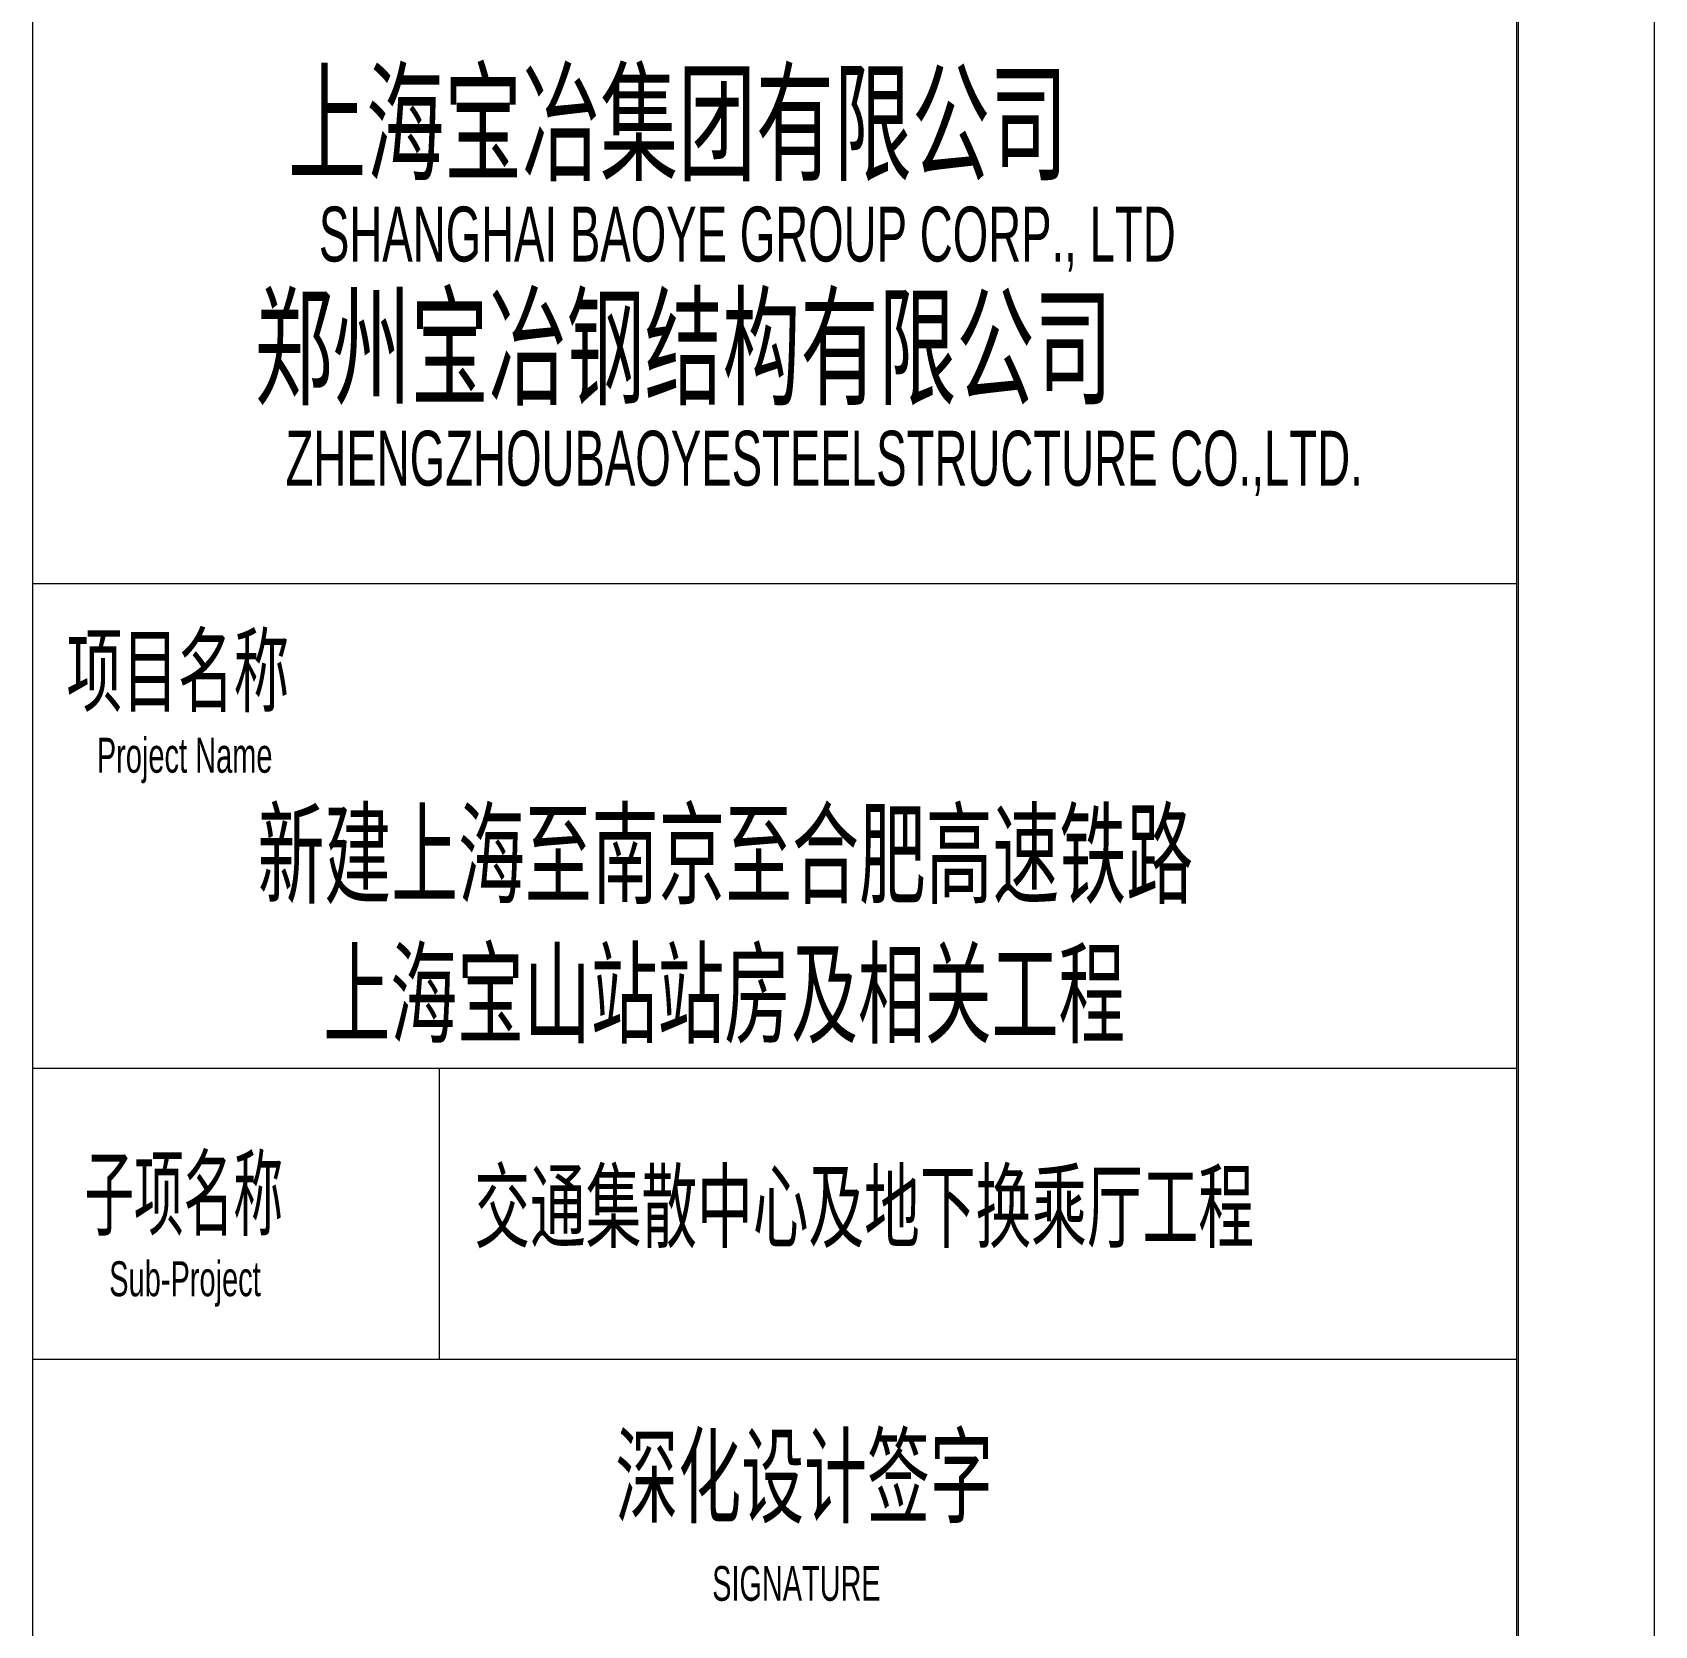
# Model space of a CAD drawing. Header units: millimetres. Extents: x 24 to 5990, y 50 to 4250.
# Drawn here: x 5399 to 5990, y 1330 to 1910 of the extents above; entities that cross this region are included whole.
import ezdxf

# ---------------------------------------------------------------- set-up
doc = ezdxf.new("R2010")
doc.units = ezdxf.units.MM
doc.linetypes.add('XKITLINE00', pattern=[0])
doc.layers.add('DrawingSheet', color=5, linetype='Continuous', lineweight=0)
doc.layers.add('OtherObjectType', color=1, linetype='Continuous', lineweight=0)
doc.styles.add('$TD_AUDIT_GENERATED_(CA)', font='ARIAL.TTF')

# ---------------------------------------------------------------- blocks, each defined once
blk = doc.blocks.new('*A3')
at = {"layer": 'DrawingSheet', "color": 5, "linetype": 'XKITLINE00', "lineweight": 0}
blk.add_line((5990, 50), (5990, 4250), dxfattribs=at)
blk = doc.blocks.new('*A5')
at = {"layer": 'OtherObjectType', "color": 7, "linetype": 'XKITLINE00', "lineweight": 0}
for p, q in [((5990, 50), (5990, 4250)), ((5399, 4202.98), (5399, 96)), ((5939.69, 4202.98), (5939.69, 96)), ((5940.31, 4203.49), (5940.31, 96.51)), ((5399, 1709.37), (5939.69, 1709.37)), ((5989.92, 1692.43), (5989.92, 1692.43)), ((5399, 1532.79), (5939.69, 1532.79)), ((5547.32, 1426.85), (5547.32, 1532.79)), ((5399, 1426.85), (5939.69, 1426.85))]:
    blk.add_line(p, q, dxfattribs=at)
at = {"layer": 'OtherObjectType', "color": 7, "style": '$TD_AUDIT_GENERATED_(CA)'}
for s, height, width, p in [('\\M+5C9CF\\M+5BAA3\\M+5B1A6\\M+5D2B1\\M+5BCAF\\M+5CDC5\\M+5D3D0\\M+5CFDE\\M+5B9AB\\M+5CBBE', 35, 0.595, (5492.17, 1859.73)), ('SHANGHAI BAOYE GROUP CORP., LTD', 20, 0.595, (5503.37, 1826.66)), ('\\M+5D6A3\\M+5D6DD\\M+5B1A6\\M+5D2B1\\M+5B8D6\\M+5BDE1\\M+5B9B9\\M+5D3D0\\M+5CFDE\\M+5B9AB\\M+5CBBE', 35, 0.595, (5480, 1778.07)), ('ZHENGZHOUBAOYESTEELSTRUCTURE CO.,LTD.', 20, 0.595, (5491.2, 1745)), ('\\M+5CFEE\\M+5C4BF\\M+5C3FB\\M+5B3C6', 25, 0.595, (5411.43, 1665.21)), ('Project Name', 12.7134, 0.595, (5422.45, 1640.43)), ('\\M+5D0C2\\M+5BDA8\\M+5C9CF\\M+5BAA3\\M+5D6C1\\M+5C4CF\\M+5BEA9\\M+5D6C1\\M+5BACF\\M+5B7CA\\M+5B8DF\\M+5CBD9\\M+5CCFA\\M+5C2B7', 30, 0.595, (5481.01, 1595.85)), ('\\M+5C9CF\\M+5BAA3\\M+5B1A6\\M+5C9BD\\M+5D5BE\\M+5D5BE\\M+5B7BF\\M+5BCB0\\M+5CFE0\\M+5B9D8\\M+5B9A4\\M+5B3CC ', 30, 0.595, (5505, 1545)), ('\\M+5D7D3\\M+5CFEE\\M+5C3FB\\M+5B3C6', 25.4268, 0.522006, (5417.9, 1474.51)), ('\\M+5BDBB\\M+5CDA8\\M+5BCAF\\M+5C9A2\\M+5D6D0\\M+5D0C4\\M+5BCB0\\M+5B5D8\\M+5CFC2\\M+5BBBB\\M+5B3CB\\M+5CCFC\\M+5B9A4\\M+5B3CC', 25, 0.595, (5560, 1470)), ('Sub-Project', 12.7134, 0.595, (5426.97, 1449.73)), ('\\M+5C9EE\\M+5BBAF\\M+5C9E8\\M+5BCC6\\M+5C7A9\\M+5D7D6', 28.252, 0.595, (5611.36, 1370.09)), ('SIGNATURE', 12.657, 0.595, (5646.67, 1338.78))]:
    blk.add_text(s, height=height, dxfattribs=dict(at, width=width)).set_placement(p)

msp = doc.modelspace()

# ---------------------------------------------------------------- block references
at = {"lineweight": 0}
for name in ['*A3', '*A5']:
    msp.add_blockref(name, (0, 0), dxfattribs=at)

doc.saveas('drawing.dxf')
